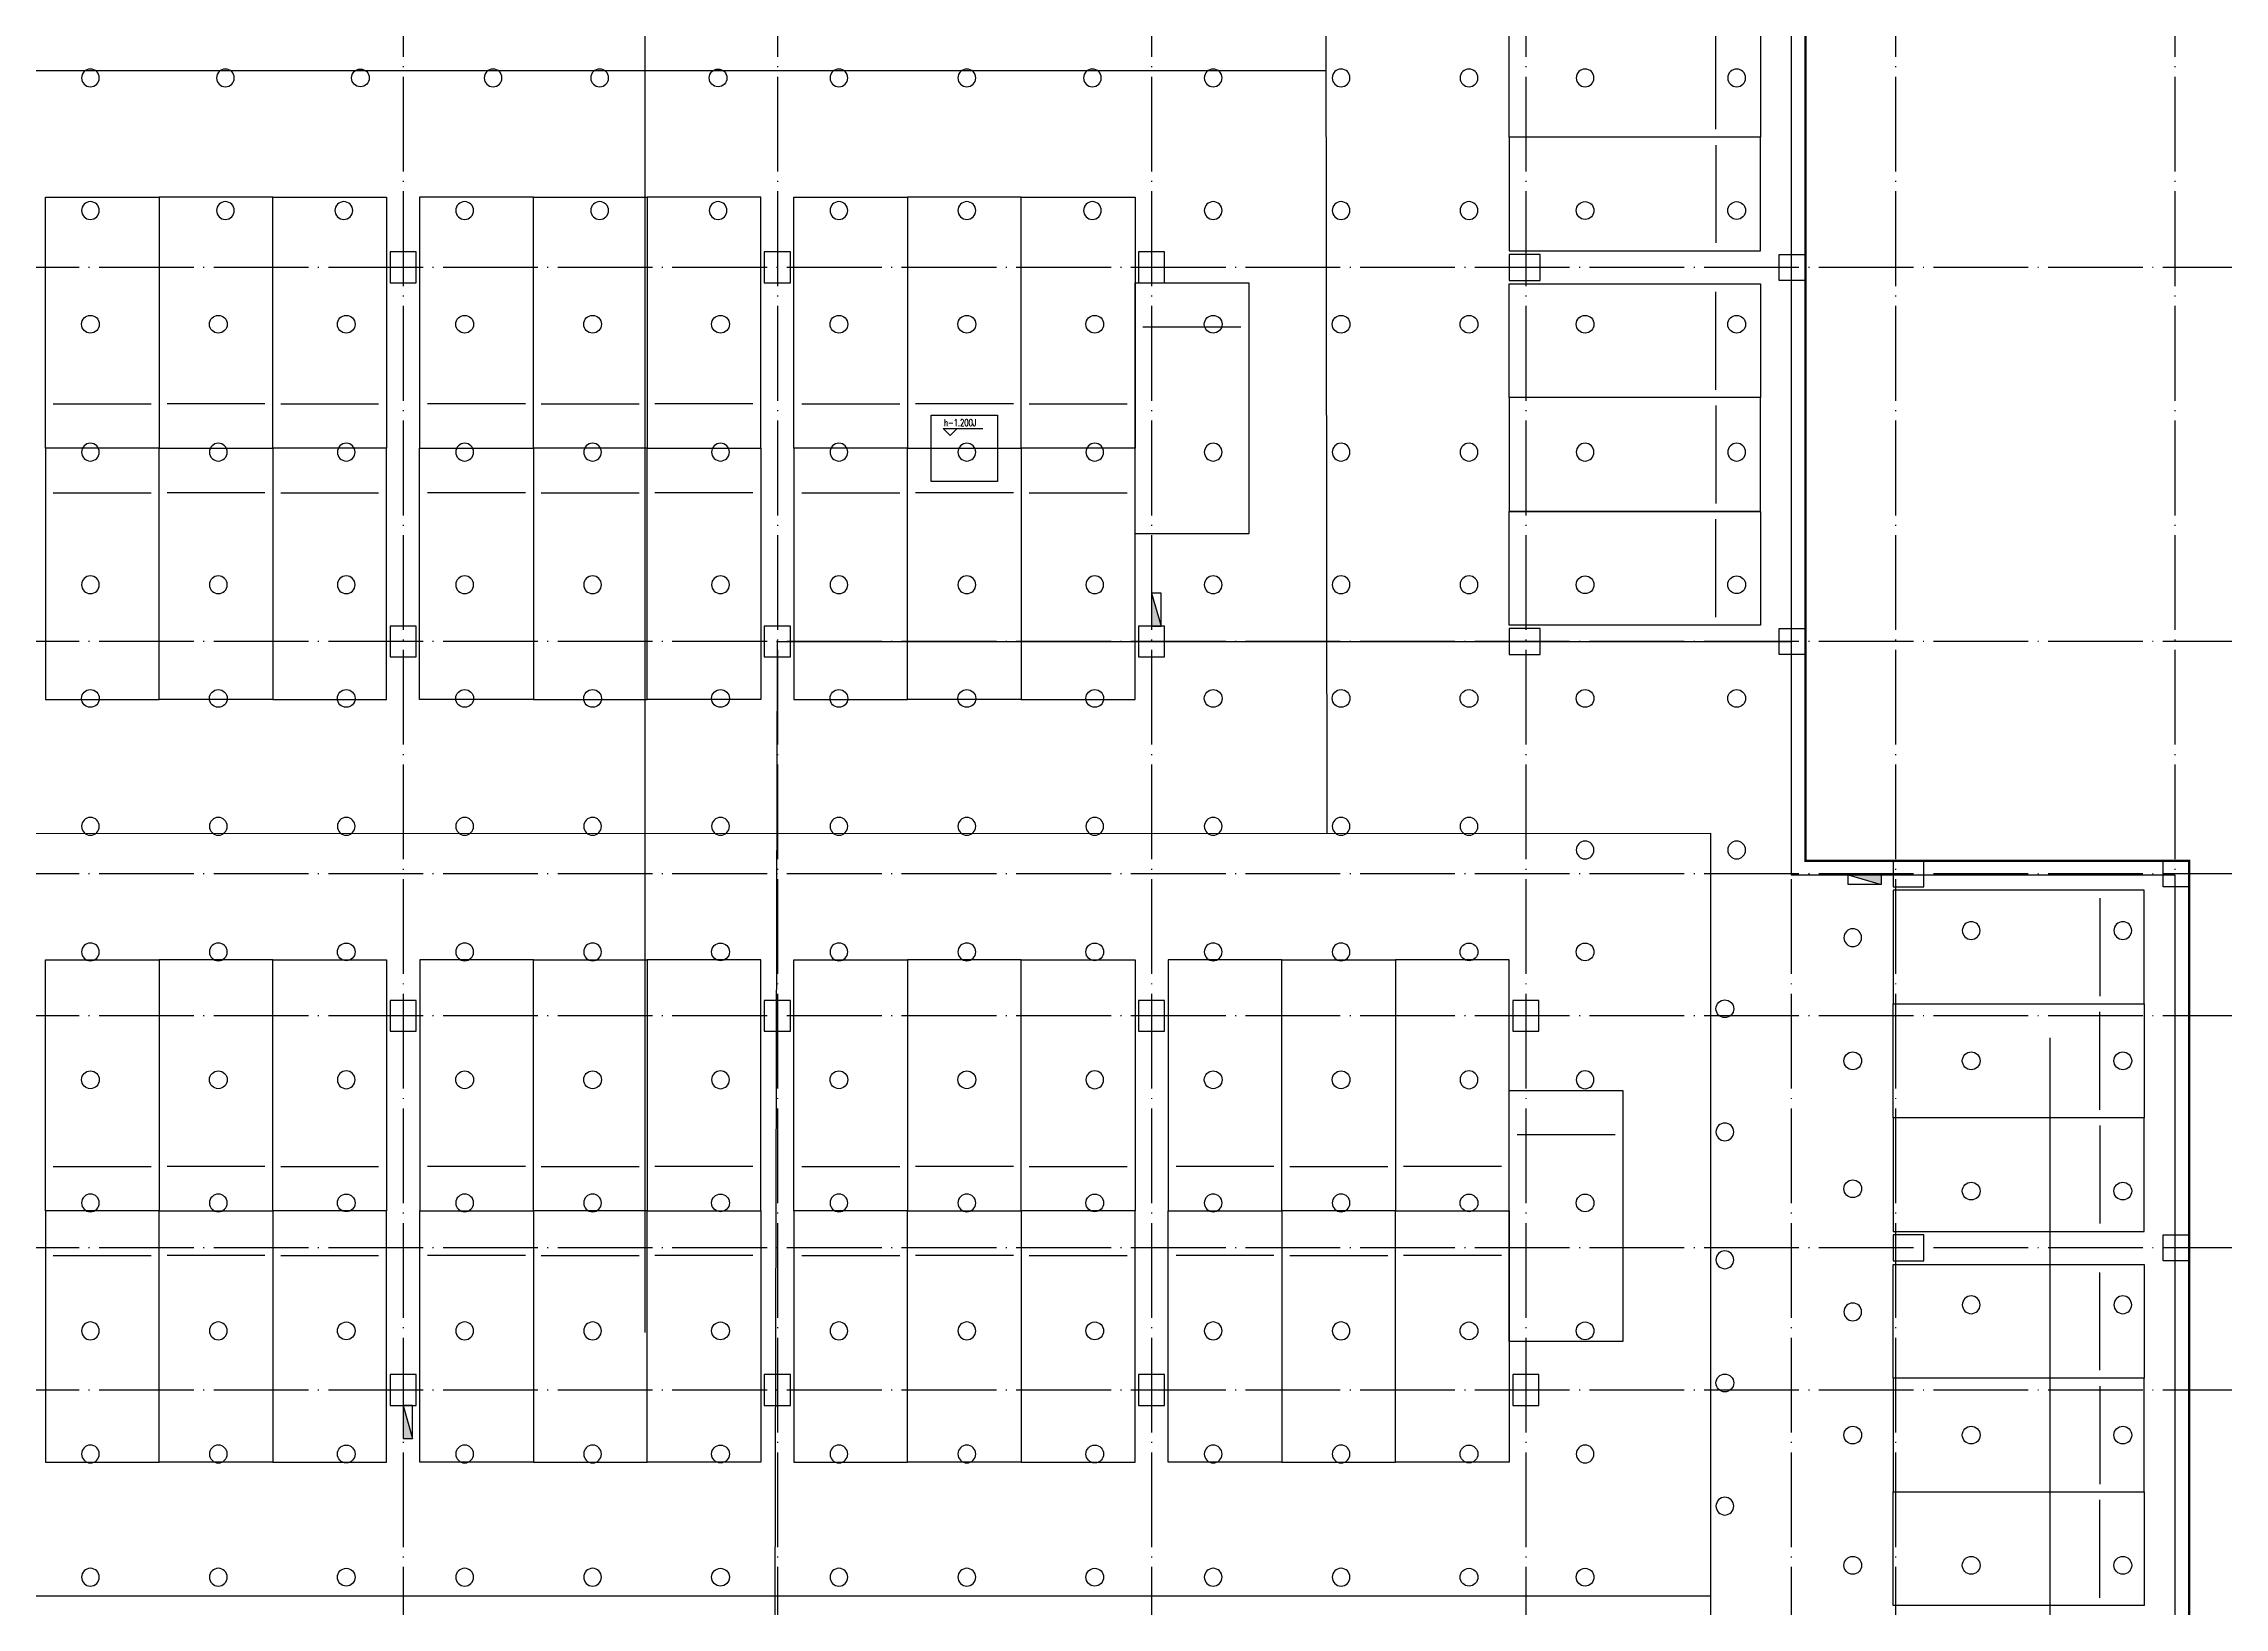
# Model space of a CAD drawing. Extents: x -23309 to 303886, y -33091 to 154511.
# Drawn here: x 68613 to 114644, y 67412 to 100423 of the extents above; entities that cross this region are included whole.
import ezdxf

# ---------------------------------------------------------------- set-up
doc = ezdxf.new("R2010")
doc.units = 0
doc.header["$LTSCALE"] = 1000
doc.header["$MEASUREMENT"] = 0
doc.linetypes.add('CONTINOUS', pattern=[0])
doc.linetypes.add('DOTE', pattern=[2.42, 2, -0.2, 0.02, -0.2])
for name, color, linetype in [('COLUMN', 9, 'Continuous'), ('DIM_ELEV', 3, 'Continuous'), ('DOTE', 1, 'Continuous'), ('EQUIP_喷淋', 7, 'Continuous'), ('EQUIP_消火栓', 1, 'Continuous'), ('NT-DY', 3, 'Continuous'), ('NT-PY', 1, 'Continuous'), ('PUB_TEXT', 210, 'Continuous'), ('下喷', 7, 'Continuous'), ('挡土墙', 4, 'Continuous'), ('普通机动车位', 135, 'Continuous'), ('机动车位车档', 201, 'Continuous'), ('车行线', 2, 'Continuous'), ('防火分区', 7, 'Continuous'), ('集水坑', 42, 'CONTINOUS')]:
    doc.layers.add(name, color=color, linetype=linetype)
doc.styles.add('_TCH_DIM', font='SIMPLEX', dxfattribs={"bigfont": 'GBCBIG'})

# ---------------------------------------------------------------- blocks, each defined once
blk = doc.blocks.new('VAEGFHGFD')
at = {"layer": '车行线'}
for p, q in [((319311, 235324), (319368, 193285)), ((232719, 209385), (319346, 209385)), ((248840, 193274), (327469, 193286)), ((327469, 193286), (327469, 134080)), ((248806, 177185), (327469, 177184))]:
    blk.add_line(p, q, dxfattribs=at)
blk = doc.blocks.new('hdfjfkjlkjlgh')
at = {"layer": '普通机动车位'}
blk.add_lwpolyline([(22002093, -3456003), (22004493, -3456003), (22004493, -3461303), (22002093, -3461303)], close=True, dxfattribs=at)
at = {"layer": '机动车位车档'}
blk.add_line((22004326, -3456940), (22002260, -3456940), dxfattribs=at)
blk = doc.blocks.new('第二防火分区')
at = {"layer": '防火分区', "color": 6, "ltscale": 5, "const_width": 50}
blk.add_lwpolyline([(32446372, -2861356), (32446372, -2893781), (32454471, -2893781), (32454471, -2940356)], dxfattribs=at)
blk = doc.blocks.new('$TwtSys$00000125')
blk.add_circle((0, 0, 0), 1)
blk = doc.blocks.new('$TwtSys$00000434')
for p, q in [((-0.5, 0.5), (-0.5, -0.5)), ((-0.5, -0.5), (0.5, 0.5)), ((0.5, 0.5), (-0.5, 0.5)), ((0.5, -0.5), (0.5, 0.5)), ((-0.5, -0.5), (0.5, -0.5))]:
    blk.add_line(p, q)
blk.add_solid([(0.5, -0.5), (0.5, 0.5), (-0.5, -0.5)])

msp = doc.modelspace()

# ---------------------------------------------------------------- linework, layer by layer
at = {"layer": 'COLUMN', "color": 3, "ltscale": 5}
for points in [[(75925, 95375.2), (76475, 95375.2), (76475, 96025.2), (75925, 96025.2)], [(83825, 95375.2), (84375, 95375.2), (84375, 96025.2), (83825, 96025.2)], [(91725, 95375.2), (92275, 95375.2), (92275, 96025.2), (91725, 96025.2)], [(99550, 95975), (99550, 95425), (100200, 95425), (100200, 95975)], [(105250, 95975), (105800, 95975), (105800, 95425), (105250, 95425)], [(75924.9, 87475.2), (76474.9, 87475.2), (76474.9, 88125.2), (75924.9, 88125.2)], [(83825, 87475.2), (84375, 87475.2), (84375, 88125.2), (83825, 88125.2)], [(91725, 87475.2), (92275, 87475.2), (92275, 88125.2), (91725, 88125.2)], [(99550, 88075), (99550, 87525), (100200, 87525), (100200, 88075)], [(105250, 88075), (105800, 88075), (105800, 87525), (105250, 87525)], [(107650, 83175), (107650, 82625), (108300, 82625), (108300, 83175)], [(113350, 83175), (113900, 83175), (113900, 82625), (113350, 82625)], [(75925, 79575.2), (76475, 79575.2), (76475, 80225.2), (75925, 80225.2)], [(83825, 79575.2), (84375, 79575.2), (84375, 80225.2), (83825, 80225.2)], [(91725, 79575.2), (92275, 79575.2), (92275, 80225.2), (91725, 80225.2)], [(99625, 79575.2), (100175, 79575.2), (100175, 80225.2), (99625, 80225.2)], [(107650, 75275), (107650, 74725), (108300, 74725), (108300, 75275)], [(113350, 75275), (113900, 75275), (113900, 74725), (113350, 74725)], [(75925, 71675.2), (76475, 71675.2), (76475, 72325.2), (75925, 72325.2)], [(83825, 71675.2), (84375, 71675.2), (84375, 72325.2), (83825, 72325.2)], [(91725, 71675.2), (92275, 71675.2), (92275, 72325.2), (91725, 72325.2)], [(99625, 71675.2), (100175, 71675.2), (100175, 72325.2), (99625, 72325.2)]]:
    msp.add_lwpolyline(points, close=True, dxfattribs=at)
at = {"layer": 'DIM_ELEV'}
for p, q in [((87746.8, 92147.3), (87596.8, 92297.3)), ((87596.8, 92297.3), (88436.8, 92297.3)), ((87746.8, 92147.3), (87896.8, 92297.3))]:
    msp.add_line(p, q, dxfattribs=at)
at = {"layer": 'DOTE', "linetype": 'DOTE'}
for p, q in [((76200, 136025.4), (76200, -12369.1)), ((84100, 136025.4), (84100, -12369.1)), ((92000, 136025.4), (92000, -12369.1)), ((99900, 136025.4), (99900, -12369.1)), ((105500, 136025.4), (105500, -12369.1)), ((107700, 136025.4), (107700, -12369.1)), ((113600, 136025.4), (113600, -12369.1)), ((267803.3, 95700), (-4883.6, 95700)), ((267803.3, 87800), (-4883.6, 87800)), ((267803.3, 82900), (-4883.6, 82900)), ((267803.3, 79900), (-4883.6, 79900)), ((267803.3, 75000), (-4883.6, 75000)), ((267803.3, 72000), (-4883.6, 72000))]:
    msp.add_line(p, q, dxfattribs=at)
at = {"layer": 'NT-DY', "ltscale": 2}
msp.add_lwpolyline([(84050, 64285.1), (84100, 87799.5), (105500, 87799.5)], dxfattribs=at)
at = {"layer": 'NT-PY', "ltscale": 2}
for points in [[(81300, 105076.7), (81300, 73212.9)], [(58825.1, 32049.4), (63344.2, 32049.4), (64536.2, 31349.5), (72000, 31349.5), (72000, 40099.5), (110965.5, 40099.5), (110965.5, 79437.1)]]:
    msp.add_lwpolyline(points, dxfattribs=at)
at = {"layer": '挡土墙'}
for p, q in [((105500, 115875), (105500, 82875)), ((105800, 115575), (105800, 83175)), ((105500, 82875), (113600, 82875)), ((105800, 83175), (113900, 83175)), ((113600, 82875), (113600, 36300)), ((113900, 83175), (113900, 36600))]:
    msp.add_line(p, q, dxfattribs=at)
at = {"layer": '集水坑'}
msp.add_lwpolyline([(87350, 92580.2), (88750, 92580.2), (88750, 91180.2), (87350, 91180.2)], close=True, dxfattribs=at)

# ---------------------------------------------------------------- block references
at = {"layer": 'EQUIP_喷淋', "yscale": 187.5, "zscale": 187.5}
for p, xscale, rotation in [((69600, 99699.6), -187.5, 179.9999999998358), ((72450, 99699.6), -187.5, 179.9999999998358), ((78100, 99699.6), -187.5, 179.9999999998358), ((80350, 99699.6), -187.5, 179.9999999998358), ((85400, 99699.6), -187.5, 180.0000000199826), ((88100, 99699.6), -187.5, 180.0000000199826), ((90750, 99699.6), -187.5, 180.0000000199826), ((93300, 99699.6), -187.5, 180.0000000199826), ((96000, 99699.6), -187.5, 180.0000000199826), ((98700, 99699.6), -187.5, 180.0000000199826), ((101150, 99699.6), -187.5, 180.0000000199826), ((104350, 99699.6), -187.5, 180.0000000199826), ((72450, 96900), -187.5, 179.9999999998358), ((80350, 96900), -187.5, 179.9999999998358), ((88100, 96899.6), -187.5, 180.0000000199826), ((96000, 96899.6), -187.5, 180.0000000199826), ((72300, 94499.6), 187.5, 359.9999999795731), ((80200, 94499.6), 187.5, 359.9999999795731), ((88100, 94499.6), 187.5, 359.9999999795731), ((96000, 94499.6), 187.5, 359.9999999795731), ((69600, 91799.6), -187.5, 180.0000000199826), ((72300, 91799.6), -187.5, 180.0000000199826), ((75000, 91799.6), -187.5, 180.0000000199826), ((77500, 91799.6), -187.5, 180.0000000199826), ((80200, 91799.6), -187.5, 180.0000000199826), ((82900, 91799.6), -187.5, 180.0000000199826), ((85400, 91799.6), -187.5, 180.0000000199826), ((88100, 91799.6), -187.5, 180.0000000199826), ((90800, 91799.6), -187.5, 180.0000000199826), ((93300, 91799.6), -187.5, 180.0000000199826), ((96000, 91799.6), -187.5, 180.0000000199826), ((98700, 91799.6), -187.5, 180.0000000199826), ((101150, 91799.6), -187.5, 180.0000000199826), ((104350, 91799.6), -187.5, 180.0000000199826), ((72300, 88999.6), -187.5, 180.0000000199826), ((80200, 88999.6), -187.5, 180.0000000199826), ((88100, 88999.6), -187.5, 180.0000000199826), ((96000, 88999.6), -187.5, 180.0000000199826), ((72300, 86600.4), 187.5, 359.9999999795731), ((80200, 86600.8), 187.5, 359.9999999795731), ((88100, 86600.8), 187.5, 359.9999999795731), ((96000, 86600.8), 187.5, 359.9999999795731), ((69600, 83900.4), -187.5, 180.0000000199826), ((72300, 83900.4), -187.5, 180.0000000199826), ((75000, 83900.4), -187.5, 180.0000000199826), ((77500, 83900.8), -187.5, 180.0000000199826), ((80200, 83900.8), -187.5, 180.0000000199826), ((82900, 83900.8), -187.5, 180.0000000199826), ((85400, 83900.8), -187.5, 180.0000000199826), ((88100, 83900.8), -187.5, 180.0000000199826), ((90800, 83900.8), -187.5, 180.0000000199826), ((93300, 83900.8), -187.5, 180.0000000199826), ((96000, 83900.8), -187.5, 180.0000000199826), ((98700, 83900.8), -187.5, 180.0000000199826), ((101150, 83400.8), -187.5, 180.0000000199826), ((104350, 83400.8), -187.5, 180.0000000199826), ((72300.1, 81250), -187.5, 179.9999999951596), ((80200.1, 81250), -187.5, 179.9999999951596), ((88100.1, 81250), -187.5, 179.9999999951596), ((96000.1, 81250), -187.5, 179.9999999951596), ((104100, 77450), -187.5, 179.9999999998358), ((69600, 75950), -187.5, 179.9999999998358), ((72300, 75950), -187.5, 179.9999999998358), ((77500, 75950), -187.5, 179.9999999998358), ((80200, 75950), -187.5, 179.9999999998358), ((85400, 75950), -187.5, 179.9999999998358), ((88100, 75950), -187.5, 179.9999999998358), ((93300, 75950), -187.5, 179.9999999998358), ((96000, 75950), -187.5, 179.9999999998358), ((104099.8, 74750), -187.5, 179.9999999998358), ((72299.8, 73250), -187.5, 179.9999999998358), ((80199.8, 73250), -187.5, 179.9999999998358), ((88099.8, 73250), -187.5, 179.9999999998358), ((95999.8, 73250), -187.5, 179.9999999998358), ((72299.8, 70650), -187.5, 179.9999999998358), ((80199.8, 70650), -187.5, 179.9999999998358), ((88099.8, 70650), -187.5, 179.9999999998358), ((95999.8, 70650), -187.5, 179.9999999998358), ((104100, 69550), -187.5, 179.9999999998358), ((69600, 68050), -187.5, 179.9999999998358), ((72300, 68050), -187.5, 179.9999999998358), ((77500, 68050), -187.5, 179.9999999998358), ((80200, 68050), -187.5, 179.9999999998358), ((85400, 68050), -187.5, 179.9999999998358), ((88100, 68050), -187.5, 179.9999999998358), ((93300, 68050), -187.5, 179.9999999998358), ((96000, 68050), -187.5, 179.9999999998358)]:
    msp.add_blockref('$TwtSys$00000125', p, dxfattribs=dict(at, xscale=xscale, rotation=rotation))
at = {"layer": 'EQUIP_喷淋', "xscale": 187.5, "yscale": 187.5, "zscale": 187.5}
for p in [(75299.8, 99699.6), (82849.8, 99699.6), (104100, 80050), (72300, 78550), (80200, 78550), (88100, 78550), (96000, 78550), (106799.8, 78950), (109299.8, 78950), (112499.8, 78950), (74999.8, 75950), (82899.8, 75950), (90799.8, 75950), (98699.8, 75950), (101150, 75950), (104100, 72150), (106799.8, 71050), (109299.8, 71050), (112499.8, 71050), (74999.8, 68050), (82899.8, 68050), (90799.8, 68050), (98699.8, 68050), (101150, 68050)]:
    msp.add_blockref('$TwtSys$00000125', p, dxfattribs=at)
at = {"layer": 'EQUIP_消火栓', "yscale": 200, "zscale": 700}
for p, xscale, rotation in [((92100, 88475.4), 700, 270), ((107050, 82775.4), -700, 180), ((76300, 71325.2), 700, 270)]:
    msp.add_blockref('$TwtSys$00000434', p, dxfattribs=dict(at, xscale=xscale, rotation=rotation))
at = {"layer": '下喷', "xscale": 187.5, "zscale": 187.5}
for p, yscale in [((69600, 96900), -187.5), ((74949.8, 96900), -187.5), ((77500, 96900), -187.5), ((82849.8, 96900), -187.5), ((106799.8, 81550), -187.5), ((109299.8, 81700), -187.5), ((112499.8, 81700), -187.5), ((69600, 78550), 187.5), ((74999.8, 78550), -187.5), ((77500, 78550), 187.5), ((82899.8, 78550), -187.5), ((85400, 78550), 187.5), ((90799.8, 78550), -187.5), ((93300, 78550), 187.5), ((98699.8, 78550), -187.5), ((101150, 78550), -187.5), ((106799.8, 76250), 187.5), ((109299.8, 76200), 187.5), ((112499.8, 76200), 187.5), ((106799.8, 73650), -187.5), ((109299.8, 73800), -187.5), ((112499.8, 73800), -187.5), ((74999.8, 73250), 187.5), ((82899.8, 73250), 187.5), ((90799.8, 73250), 187.5), ((98699.8, 73250), 187.5), ((101150, 73250), 187.5), ((74999.8, 70650), 187.5), ((82899.8, 70650), 187.5), ((90799.8, 70650), 187.5), ((98699.8, 70650), 187.5), ((101150, 70650), -187.5), ((106799.8, 68300), 187.5), ((109299.8, 68300), 187.5), ((112499.8, 68300), 187.5)]:
    msp.add_blockref('$TwtSys$00000125', p, dxfattribs=dict(at, yscale=yscale))
for p, yscale, rotation in [((85400, 96899.6), -187.5, 1.998234565255783e-08), ((90750, 96899.6), -187.5, 1.998234565255783e-08), ((93300, 96899.6), -187.5, 1.998234565255783e-08), ((98700, 96899.6), -187.5, 1.998234565255783e-08), ((101150, 96899.6), 187.5, 359.9999999795731), ((104350, 96899.6), 187.5, 359.9999999795731), ((69600, 94499.6), 187.5, 359.9999999795731), ((75000, 94499.6), 187.5, 359.9999999795731), ((77500, 94499.6), 187.5, 359.9999999795731), ((82900, 94499.6), 187.5, 359.9999999795731), ((85400, 94499.6), 187.5, 359.9999999795731), ((90800, 94499.6), 187.5, 359.9999999795731), ((93300, 94499.6), 187.5, 359.9999999795731), ((98700, 94499.6), 187.5, 359.9999999795731), ((101150, 94499.6), 187.5, 359.9999999795731), ((104350, 94499.6), 187.5, 359.9999999795731), ((69600, 88999.6), -187.5, 1.998234565255783e-08), ((75000, 88999.6), -187.5, 1.998234565255783e-08), ((77500, 88999.6), -187.5, 1.998234565255783e-08), ((82900, 88999.6), -187.5, 1.998234565255783e-08), ((85400, 88999.6), -187.5, 1.998234565255783e-08), ((90800, 88999.6), -187.5, 1.998234565255783e-08), ((93300, 88999.6), -187.5, 1.998234565255783e-08), ((98700, 88999.6), -187.5, 1.998234565255783e-08), ((101150, 88999.6), 187.5, 359.9999999795731), ((104350, 88999.6), 187.5, 359.9999999795731), ((69600, 86600.4), 187.5, 359.9999999795731), ((75000, 86600.4), 187.5, 359.9999999795731), ((77500, 86600.8), 187.5, 359.9999999795731), ((82900, 86600.8), 187.5, 359.9999999795731), ((85400, 86600.8), 187.5, 359.9999999795731), ((90800, 86600.8), 187.5, 359.9999999795731), ((93300, 86600.8), 187.5, 359.9999999795731), ((98700, 86600.8), 187.5, 359.9999999795731), ((101150, 86600.8), 187.5, 359.9999999795731), ((104350, 86600.8), 187.5, 359.9999999795731), ((69600.1, 81250), -187.5, 359.9999999951598), ((75000, 81250), 187.5, 359.999999995488), ((77500.1, 81250), -187.5, 359.9999999951598), ((82900, 81250), 187.5, 359.999999995488), ((85400.1, 81250), -187.5, 359.9999999951598), ((90800, 81250), 187.5, 359.999999995488), ((93300.1, 81250), -187.5, 359.9999999951598), ((98700, 81250), 187.5, 359.999999995488), ((101150, 81250), 187.5, 359.999999995488), ((69599.8, 73250), -187.5, 359.9999999998358), ((77499.8, 73250), -187.5, 359.9999999998358), ((85399.8, 73250), -187.5, 359.9999999998358), ((93299.8, 73250), -187.5, 359.9999999998358), ((69599.8, 70650), -187.5, 359.9999999998358), ((77499.8, 70650), -187.5, 359.9999999998358), ((85399.8, 70650), -187.5, 359.9999999998358), ((93299.8, 70650), -187.5, 359.9999999998358)]:
    msp.add_blockref('$TwtSys$00000125', p, dxfattribs=dict(at, yscale=yscale, rotation=rotation))
at = {"layer": '普通机动车位'}
for p, rotation in [((3560853, 22102942.9), 270), ((22073142.9, -3364122.8), 180), ((22077942.9, -3364122.8), 180), ((22083442.9, -3364122.8), 180), ((22088942.8, -3364122.8), 180), ((22093742.8, -3364122.8), 180), ((3560853, 22097442.9), 270), ((3560853, 22092642.9), 270), ((22073142.9, -3380222.8), 180), ((22077942.9, -3380222.8), 180), ((22083442.9, -3380222.8), 180), ((22088942.8, -3380222.8), 180), ((22093742.8, -3380222.8), 180), ((22099242.9, -3380222.8), 180), ((3568953, 22082242.9), 270), ((3568953, 22076742.9), 270), ((3568953, 22071942.9), 270)]:
    msp.add_blockref('hdfjfkjlkjlgh', p, dxfattribs=dict(at, rotation=rotation))
at = {"layer": '普通机动车位', "xscale": -1}
for p, rotation in [((3560853, -21906042.9), 270), ((-21931042.9, -3364122.8), 180), ((-21925542.9, -3364122.8), 180), ((-21920742.9, -3364122.8), 180), ((-21915242.9, -3364122.8), 180), ((3560853, -21911542.9), 270), ((3568953, -21921942.9), 270), ((-21931042.9, -3380222.8), 180), ((-21925542.8, -3380222.8), 180), ((-21920742.8, -3380222.8), 180), ((-21915242.9, -3380222.8), 180), ((-21909742.9, -3380222.8), 180), ((-21904942.9, -3380222.8), 180), ((3568953, -21926742.9), 270), ((3568953, -21932242.9), 270)]:
    msp.add_blockref('hdfjfkjlkjlgh', p, dxfattribs=dict(at, rotation=rotation))
at = {"layer": '普通机动车位'}
for p in [(-21910442.9, 3551378.2), (-21931042.9, 3547883.2), (-21925542.9, 3547883.2), (-21920742.9, 3547883.2), (-21915242.9, 3547883.2), (-21902542.9, 3534328.2), (-21931042.9, 3531783.2), (-21925542.8, 3531783.2), (-21920742.8, 3531783.2), (-21915242.9, 3531783.2), (-21909742.9, 3531783.2), (-21904942.9, 3531783.2)]:
    msp.add_blockref('hdfjfkjlkjlgh', p, dxfattribs=at)
at = {"layer": '普通机动车位', "xscale": -1}
for p in [(22073142.9, 3547883.2), (22077942.9, 3547883.2), (22083442.9, 3547883.2), (22088942.8, 3547883.2), (22093742.8, 3547883.2), (22073142.9, 3531783.2), (22077942.9, 3531783.2), (22083442.9, 3531783.2), (22088942.8, 3531783.2), (22093742.8, 3531783.2), (22099242.9, 3531783.2)]:
    msp.add_blockref('hdfjfkjlkjlgh', p, dxfattribs=at)
at = {"layer": '车行线'}
msp.add_blockref('VAEGFHGFD', (-223668.5, -109529.6), dxfattribs=at)
at = {"layer": '防火分区', "ltscale": 2}
msp.add_blockref('第二防火分区', (-32340571.5, 2976955.7), dxfattribs=at)

# ---------------------------------------------------------------- texts
at = {"layer": 'PUB_TEXT', "color": 0, "style": '_TCH_DIM', "width": 0.705882}
msp.add_text('h-1.200J', height=148.75, dxfattribs=at).set_placement((87619.8, 92349.8))

doc.saveas('drawing.dxf')
